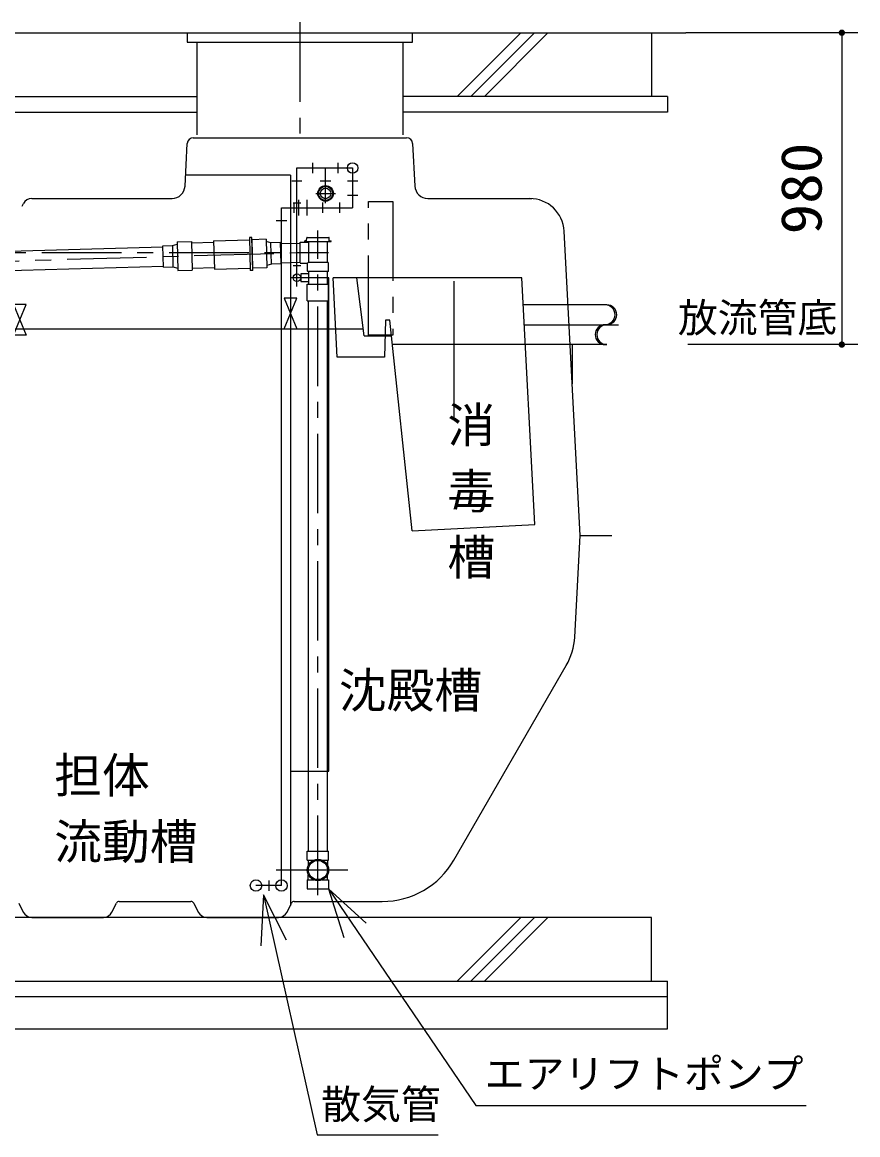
# Model space of a CAD drawing. Units: millimetres, scale not verified. Extents: x -14850 to 14850, y -10500 to 10500.
# Drawn here: x -7352 to -4726, y -6485 to -2989 of the extents above; entities that cross this region are included whole.
import ezdxf
from ezdxf.enums import TextEntityAlignment as Align

# ---------------------------------------------------------------- set-up
doc = ezdxf.new("R2010")
doc.units = ezdxf.units.MM
doc.header["$LTSCALE"] = 50
doc.linetypes.add('CHAIN1', pattern=[8, 5, -1, 1, -1])
doc.linetypes.add('LONG_DASHED1', pattern=[7, 6, -1])
doc.layers.add('0-0_躯体', color=3, linetype='Continuous', lineweight=25)
doc.layers.add('0-2_製作', color=5, linetype='Continuous', lineweight=25)
doc.styles.add('ＭＳ ゴシック', font='')
doc.styles.get('ＭＳ ゴシック').set_extended_font_data('MS Gothic')

msp = doc.modelspace()

# ---------------------------------------------------------------- linework, layer by layer
at = {"layer": '0-0_躯体', "linetype": 'CHAIN1'}
for p, q in [((-6478.98, -2989.47), (-6478.98, -3385.55)), ((-6398.48, -3558.41), (-6398.48, -3494.64)), ((-6428.85, -3527.32), (-6367.25, -3527.32)), ((-6263.5, -3972.32), (-6263.5, -3552.32)), ((-6422.48, -5732.51), (-6422.48, -3644.05)), ((-10009.61, -3814.99), (-6478.48, -3713.32)), ((-7689.99, -3713.32), (-6389.73, -3713.32)), ((-5773.89, -3939.82), (-5483.55, -3939.82)), ((-6186.59, -3972.32), (-6263.5, -3972.32)), ((-6520.69, -5653.32), (-6328.28, -5653.32))]:
    msp.add_line(p, q, dxfattribs=at)
at = {"layer": '0-0_躯体', "color": 2}
for p, q in [((-11127.17, -3022.32), (-5266.79, -3022.32)), ((-5784.44, -3022.32), (-5984.43, -3222.32)), ((-5942.01, -3222.32), (-5742.01, -3022.32)), ((-5699.58, -3022.32), (-5899.58, -3222.32)), ((-5373.98, -3022.32), (-5373.98, -3222.32)), ((-6802.98, -3052.32), (-6802.98, -3343.16)), ((-6154.98, -3343.16), (-6154.98, -3052.32)), ((-7441.48, -3222.32), (-6802.98, -3222.32)), ((-5323.98, -3222.32), (-6154.98, -3222.32)), ((-5323.98, -3222.32), (-5323.98, -3272.32)), ((-7441.48, -3272.32), (-6802.98, -3272.32)), ((-5323.98, -3272.32), (-6154.98, -3272.32)), ((-5784.44, -5802.32), (-5984.43, -6002.32)), ((-5942.01, -6002.32), (-5742.01, -5802.32)), ((-5699.58, -5802.32), (-5899.58, -6002.32)), ((-5373.98, -6002.32), (-5373.98, -5802.32)), ((-10623.98, -6002.32), (-5323.98, -6002.32)), ((-5323.98, -6152.32), (-5323.98, -6002.32)), ((-5323.98, -6052.32), (-10623.98, -6052.32)), ((-10623.98, -6152.32), (-5323.98, -6152.32))]:
    msp.add_line(p, q, dxfattribs=at)
at = {"layer": '0-0_躯体'}
for p, q in [((-6813.99, -3352.32), (-6143.97, -3352.32)), ((-6840, -3504.47), (-6832.97, -3370.33)), ((-6125, -3370.33), (-6117.97, -3504.47)), ((-6488.48, -3447.32), (-6313.48, -3447.32)), ((-6488.48, -3819.32), (-6488.48, -3447.32)), ((-6438.48, -3463.32), (-6438.48, -3431.32)), ((-6398.48, -3527.32), (-6398.48, -3447.32)), ((-6358.48, -3463.32), (-6358.48, -3431.32)), ((-6313.48, -3447.32), (-6313.48, -3572.32)), ((-6508.98, -3469.48), (-6838.16, -3469.48)), ((-6508.98, -3469.48), (-6508.98, -5764.68)), ((-6472.98, -3489.32), (-6503.98, -3489.32)), ((-6414.98, -3487.32), (-6381.98, -3487.32)), ((-6329.48, -3487.32), (-6297.48, -3487.32)), ((-7351.5, -3567.24), (-7347.56, -3559.35)), ((-7321.62, -3543.32), (-6880.94, -3543.32)), ((-6500.48, -3557.32), (-6476.49, -3557.32)), ((-6497.05, -3588.82), (-6497.05, -3555.82)), ((-6483.05, -3547.82), (-6483.05, -3596.82)), ((-6457.05, -3547.82), (-6457.05, -3596.82)), ((-6407.05, -3588.32), (-6407.05, -3556.32)), ((-6353.48, -3588.32), (-6353.48, -3556.32)), ((-6329.48, -3532.32), (-6297.48, -3532.32)), ((-6077.04, -3543.32), (-5749.91, -3543.32)), ((-6537.05, -5702.32), (-6537.05, -3572.32)), ((-6537.05, -3572.32), (-6313.48, -3572.32)), ((-6553.55, -3612.32), (-6520.55, -3612.32)), ((-6627.42, -3769.63), (-6630.42, -3665.67)), ((-6458.28, -3676.72), (-6457.74, -3666.47)), ((-6456.74, -3665.52), (-6388.22, -3665.52)), ((-6388.98, -3668.32), (-6388.93, -3668.38)), ((-6386.69, -3676.72), (-6387.23, -3666.47)), ((-5598.98, -4602.32), (-5649.12, -3645.67)), ((-6909.67, -3695.72), (-7630.87, -3716.49)), ((-6907.84, -3759.2), (-6909.77, -3692.22)), ((-6879.78, -3691.36), (-6877.85, -3758.33)), ((-6865.12, -3679.43), (-6820.14, -3678.14)), ((-6865.12, -3679.43), (-6862.53, -3769.4)), ((-6820.14, -3678.14), (-6817.55, -3768.1)), ((-6750.02, -3681.12), (-6819.99, -3683.14)), ((-6750.15, -3676.62), (-6637.7, -3673.39)), ((-6750.15, -3676.62), (-6747.59, -3765.59)), ((-6585.23, -3671.38), (-6630.22, -3672.67)), ((-6585.23, -3671.38), (-6582.64, -3761.34)), ((-6567.98, -3749.41), (-6569.91, -3682.44)), ((-6537.99, -3748.55), (-6539.92, -3681.58)), ((-6539.82, -3685.07), (-6478.48, -3683.31)), ((-6478.48, -3745.77), (-6478.48, -3680.87)), ((-6478.18, -3680.57), (-6452.98, -3680.57)), ((-6458.28, -3676.72), (-6464.11, -3676.72)), ((-6464.11, -3678.52), (-6464.11, -3676.72)), ((-6464.11, -3678.52), (-6380.86, -3678.52)), ((-6452.98, -3680.57), (-6452.98, -3678.52)), ((-6452.98, -3680.57), (-6450.98, -3682.82)), ((-6450.98, -3744.82), (-6450.98, -3682.82)), ((-6391.98, -3743.82), (-6391.98, -3678.52)), ((-6386.69, -3676.72), (-6380.86, -3676.72)), ((-6380.86, -3678.52), (-6380.86, -3676.72)), ((-7629.14, -3776.46), (-6907.94, -3755.7)), ((-6862.53, -3769.4), (-6817.55, -3768.1)), ((-6747.72, -3761.09), (-6817.69, -3763.1)), ((-6747.59, -3765.59), (-6635.14, -3762.35)), ((-6627.42, -3769.63), (-6634.92, -3769.85)), ((-6582.64, -3761.34), (-6627.63, -3762.63)), ((-6538.09, -3745.05), (-6478.48, -3743.33)), ((-6476.48, -3754.82), (-6500.48, -3754.82)), ((-6478.18, -3746.07), (-6455.23, -3746.07)), ((-6455.23, -3746.07), (-6452.87, -3744.82)), ((-6455.23, -3772.02), (-6455.23, -3746.07)), ((-6390.03, -3772.32), (-6454.93, -3772.32)), ((-6390.73, -3744.82), (-6452.87, -3744.82)), ((-6452.48, -3772.32), (-6452.48, -3812.32)), ((-6392.48, -3812.32), (-6392.48, -3772.32)), ((-6389.73, -3772.02), (-6389.73, -3745.82)), ((-6476.48, -3780.32), (-6476.48, -3804.32)), ((-6452.48, -3780.32), (-6476.48, -3780.32)), ((-6476.48, -3804.32), (-6452.48, -3804.32)), ((-5781.63, -3792.32), (-6374.63, -3792.32)), ((-6277.52, -3975.32), (-6299.99, -3792.32)), ((-5994.67, -4229.18), (-5994.67, -3803.38)), ((-6455.98, -3865.32), (-6455.98, -3812.32)), ((-6455.98, -3812.32), (-6388.98, -3812.32)), ((-6528.98, -3952.32), (-6488.98, -3856.32)), ((-6452.48, -5594.32), (-6452.48, -3865.32)), ((-6392.48, -5594.32), (-6392.48, -3865.32)), ((-5514.89, -3877.32), (-5777.17, -3877.32)), ((-6209.82, -3925.32), (-6212.88, -4042.32)), ((-6196, -3925.32), (-6209.82, -3925.32)), ((-6126.38, -4587.7), (-6196, -3925.32)), ((-10284.92, -3952.32), (-6280.35, -3952.32)), ((-6277.52, -3975.32), (-6190.75, -3975.32)), ((-5514.89, -4002.32), (-6187.91, -4002.32)), ((-5615.7, -4921.37), (-5598.98, -4602.32)), ((-5598.98, -4602.32), (-5498.98, -4602.32)), ((-5995.23, -5622.32), (-5642.22, -5010.9)), ((-6553.55, -5652.32), (-6520.55, -5652.32)), ((-6577.05, -5685.82), (-6577.05, -5718.82)), ((-6537.05, -5702.32), (-6617.05, -5702.32)), ((-6593.45, -5731.46), (-6425.26, -6485.25)), ((-6452.48, -5712.32), (-6392.48, -5712.32)), ((-6388.98, -5712.32), (-5926.22, -6393.19)), ((-7362.4, -5757.85), (-7348.45, -5785.74)), ((-7069.51, -5785.74), (-7055.57, -5757.85)), ((-7046.62, -5752.32), (-6821.34, -5752.32)), ((-6812.4, -5757.85), (-6798.45, -5785.74)), ((-6519.51, -5785.74), (-6505.57, -5757.85)), ((-6496.62, -5752.32), (-6220.39, -5752.32)), ((-7321.62, -5802.32), (-7096.34, -5802.32)), ((-6771.62, -5802.32), (-6546.34, -5802.32)), ((-5926.22, -6393.19), (-4888.83, -6393.19)), ((-6425.26, -6485.25), (-6044.69, -6485.25))]:
    msp.add_line(p, q, dxfattribs=at)
at = {"layer": '0-0_躯体', "linetype": 'LONG_DASHED1'}
for p, q in [((-6630.22, -3672.67), (-6627.63, -3762.63)), ((-5688.49, -3939.82), (-5478.31, -3939.82)), ((-5623.98, -4002.32), (-5623.98, -4125.29))]:
    msp.add_line(p, q, dxfattribs=at)
at = {"layer": '0-0_躯体', "color": 2}
for points in [[(-6832.98, -3022.32), (-6832.98, -3052.32), (-6124.98, -3052.32), (-6124.98, -3022.32)], [(-5373.98, -5802.32), (-10573.98, -5802.32), (-10573.98, -6002.32)]]:
    msp.add_lwpolyline(points, dxfattribs=at)
at = {"layer": '0-0_躯体', "linetype": 'CHAIN1'}
msp.add_lwpolyline([(-6263.5, -3552.32), (-6186.59, -3552.32), (-6186.59, -3972.32)], dxfattribs=at)
at = {"layer": '0-0_躯体'}
for points in [[(-6630.42, -3665.67), (-6637.91, -3665.89), (-6634.92, -3769.85)], [(-6909.77, -3692.22), (-6879.78, -3691.36), (-6864.9, -3686.93)], [(-6539.92, -3681.58), (-6569.91, -3682.44), (-6585.02, -3678.87)], [(-6907.84, -3759.2), (-6877.85, -3758.33), (-6862.74, -3761.9)], [(-6537.99, -3748.55), (-6567.98, -3749.41), (-6582.86, -3753.84)], [(-6508.98, -5342.32), (-6387.98, -5342.32), (-6387.98, -3792.32), (-6508.98, -3792.32)], [(-6212.88, -4042.32), (-6361.53, -4042.32), (-6374.63, -3792.32)], [(-6126.38, -4587.7), (-5741, -4567.5), (-5781.63, -3792.32)], [(-6455.98, -3865.32), (-6388.98, -3865.32), (-6388.98, -3812.32)], [(-6488.98, -3856.32), (-6528.98, -3856.32), (-6488.98, -3952.32)], [(-6521.26, -5874.26), (-6593.45, -5731.46), (-6602.33, -5891.22)], [(-6271.32, -5820.74), (-6388.98, -5712.32), (-6341.29, -5865.05)]]:
    msp.add_lwpolyline(points, dxfattribs=at)
msp.add_lwpolyline([(-7338.98, -3876.32), (-7378.98, -3876.32), (-7338.98, -3972.32), (-7378.98, -3972.32)], close=True, dxfattribs=at)
for centre, radius in [((-6313.48, -3447.32), 16.5), ((-6398.48, -3527.32), 24.5), ((-6398.48, -3527.32), 22), ((-6398.48, -3527.32), 16.5), ((-6488.48, -3792.32), 12), ((-6617.05, -5702.32), 18), ((-6537.05, -5702.32), 18)]:
    msp.add_circle(centre, radius, dxfattribs=at)
for centre, radius, start, end in [((-6813.99, -3371.32), 19, 90, 177), ((-6143.97, -3371.32), 19, 3, 90), ((-6880.94, -3502.32), 41, 270, 357), ((-6077.02, -3502.32), 41, 182.99998, 269.97807), ((-7321.62, -3572.32), 29, 90, 153.43494), ((-5756.97, -3651.32), 108, 3, 90), ((-6456.74, -3666.52), 1, 90, 177), ((-6388.22, -3666.52), 1, 3, 90), ((-6454.93, -3772.02), 0.3, 180, 270), ((-6390.98, -3743.82), 1, 180, 270), ((-6390.73, -3745.82), 1, 0, 90), ((-6390.03, -3772.02), 0.3, 270, 0), ((-5520.13, -3908.57), 31.25, 270, 90), ((-5514.89, -3908.57), 31.25, 270, 90), ((-5520.13, -3971.07), 31.25, 90, 270), ((-5514.89, -3971.07), 31.25, 90, 270), ((-5815.43, -4910.9), 200, 330, 357), ((-6220.39, -5492.32), 260, 270, 330), ((-7046.62, -5762.32), 10, 90, 153.43494), ((-6821.34, -5762.32), 10, 26.56505, 90), ((-6496.62, -5762.32), 10, 90, 153.43494), ((-7321.62, -5772.32), 30, 206.56503, 270), ((-7096.34, -5772.32), 30, 270, 333.43494), ((-6771.62, -5772.32), 30, 206.56503, 270), ((-6546.34, -5772.32), 30, 270, 333.43494)]:
    msp.add_arc(centre, radius, start, end, dxfattribs=at)
at = {"layer": '0-2_製作', "color": 2}
for p, q in [((-4726.28, -3022.32), (-5266.79, -3022.32)), ((-4776.28, -3022.32), (-4776.28, -4002.32)), ((-4726.28, -4002.32), (-5260.02, -4002.32))]:
    msp.add_line(p, q, dxfattribs=at)
at = {"layer": '0-2_製作', "color": 3}
for p, q in [((-6455.98, -5594.32), (-6452.66, -5594.32)), ((-6455.98, -5622.42), (-6455.98, -5594.32)), ((-6455.98, -5622.42), (-6435.42, -5622.42)), ((-6452.66, -5622.42), (-6452.66, -5638.76)), ((-6452.48, -5594.32), (-6388.98, -5594.32)), ((-6392.48, -5622.42), (-6392.48, -5638.41)), ((-6455.98, -5684.22), (-6455.98, -5712.32)), ((-6455.98, -5684.22), (-6435.42, -5684.22)), ((-6452.66, -5684.22), (-6452.66, -5667.88)), ((-6392.48, -5684.22), (-6392.48, -5668.23)), ((-6455.98, -5712.32), (-6452.66, -5712.32)), ((-6452.48, -5712.32), (-6388.98, -5712.32))]:
    msp.add_line(p, q, dxfattribs=at)
for points in [[(-6409.55, -5622.42), (-6388.98, -5622.42), (-6388.98, -5594.32)], [(-6409.55, -5684.22), (-6388.98, -5684.22), (-6388.98, -5712.32)]]:
    msp.add_lwpolyline(points, dxfattribs=at)
for radius in [33.5, 30]:
    msp.add_circle((-6422.48, -5653.32), radius, dxfattribs=at)
at = {"layer": '0-2_製作'}
for points in [[(-4786.26, -3021.69), (-4776.28, -3022.32), (-4786.28, -3022.32)], [(-4786.28, -3022.32), (-4781.64, -3030.76), (-4786.2, -3023.57)], [(-4786.28, -3022.32), (-4780.54, -3031.37), (-4781.64, -3030.76)], [(-4776.28, -3022.32), (-4780.54, -3031.37), (-4786.28, -3022.32)], [(-4786.1, -3020.45), (-4776.28, -3022.32), (-4786.26, -3021.69)], [(-4786.2, -3023.57), (-4782.65, -3030.03), (-4785.97, -3024.81)], [(-4786.2, -3023.57), (-4781.64, -3030.76), (-4782.65, -3030.03)], [(-4785.79, -3019.23), (-4776.28, -3022.32), (-4786.1, -3020.45)], [(-4785.97, -3024.81), (-4783.57, -3029.17), (-4785.58, -3026)], [(-4785.97, -3024.81), (-4782.65, -3030.03), (-4783.57, -3029.17)], [(-4785.33, -3018.06), (-4776.28, -3022.32), (-4785.79, -3019.23)], [(-4785.58, -3026), (-4784.37, -3028.2), (-4785.04, -3027.14)], [(-4785.58, -3026), (-4783.57, -3029.17), (-4784.37, -3028.2)], [(-4784.72, -3016.96), (-4776.28, -3022.32), (-4785.33, -3018.06)], [(-4783.99, -3015.95), (-4776.28, -3022.32), (-4784.72, -3016.96)], [(-4783.13, -3015.03), (-4776.28, -3022.32), (-4783.99, -3015.95)], [(-4782.16, -3014.23), (-4776.28, -3022.32), (-4783.13, -3015.03)], [(-4781.1, -3013.56), (-4776.28, -3022.32), (-4782.16, -3014.23)], [(-4781.1, -3013.56), (-4776.28, -3012.32), (-4776.28, -3022.32)], [(-4779.96, -3013.02), (-4776.28, -3012.32), (-4781.1, -3013.56)], [(-4776.28, -3022.32), (-4779.37, -3031.83), (-4780.54, -3031.37)], [(-4778.77, -3012.64), (-4776.28, -3012.32), (-4779.96, -3013.02)], [(-4776.28, -3022.32), (-4778.15, -3032.14), (-4779.37, -3031.83)], [(-4777.53, -3012.4), (-4776.28, -3012.32), (-4778.77, -3012.64)], [(-4776.28, -3022.32), (-4776.91, -3032.3), (-4778.15, -3032.14)], [(-4776.28, -3022.32), (-4776.28, -3032.32), (-4776.91, -3032.3)], [(-4776.28, -3012.32), (-4766.28, -3022.32), (-4776.28, -3022.32)], [(-4775.65, -3012.34), (-4766.28, -3022.32), (-4776.28, -3012.32)], [(-4776.28, -3022.32), (-4775.03, -3032.24), (-4776.28, -3032.32)], [(-4776.28, -3022.32), (-4773.79, -3032.01), (-4775.03, -3032.24)], [(-4776.28, -3022.32), (-4772.6, -3031.62), (-4773.79, -3032.01)], [(-4776.28, -3022.32), (-4771.46, -3031.08), (-4772.6, -3031.62)], [(-4776.28, -3022.32), (-4770.4, -3030.41), (-4771.46, -3031.08)], [(-4766.28, -3022.32), (-4770.4, -3030.41), (-4776.28, -3022.32)], [(-4774.41, -3012.5), (-4766.28, -3022.32), (-4775.65, -3012.34)], [(-4773.19, -3012.81), (-4766.28, -3022.32), (-4774.41, -3012.5)], [(-4772.02, -3013.27), (-4766.28, -3022.32), (-4773.19, -3012.81)], [(-4770.92, -3013.88), (-4766.28, -3022.32), (-4772.02, -3013.27)], [(-4770.92, -3013.88), (-4766.36, -3021.07), (-4766.28, -3022.32)], [(-4769.91, -3014.62), (-4766.36, -3021.07), (-4770.92, -3013.88)], [(-4766.28, -3022.32), (-4769.44, -3029.61), (-4770.4, -3030.41)], [(-4769.91, -3014.62), (-4766.59, -3019.83), (-4766.36, -3021.07)], [(-4768.99, -3015.48), (-4766.59, -3019.83), (-4769.91, -3014.62)], [(-4766.28, -3022.32), (-4768.58, -3028.7), (-4769.44, -3029.61)], [(-4768.99, -3015.48), (-4766.98, -3018.64), (-4766.59, -3019.83)], [(-4768.19, -3016.44), (-4766.98, -3018.64), (-4768.99, -3015.48)], [(-4766.28, -3022.32), (-4767.84, -3027.68), (-4768.58, -3028.7)], [(-4768.19, -3016.44), (-4767.52, -3017.5), (-4766.98, -3018.64)], [(-4766.28, -3022.32), (-4767.23, -3026.58), (-4767.84, -3027.68)], [(-4766.28, -3022.32), (-4766.77, -3025.41), (-4767.23, -3026.58)], [(-4766.28, -3022.32), (-4766.46, -3024.19), (-4766.77, -3025.41)], [(-4766.28, -3022.32), (-4766.3, -3022.95), (-4766.46, -3024.19)], [(-4786.26, -4001.69), (-4776.28, -4002.32), (-4786.28, -4002.32)], [(-4786.28, -4002.32), (-4778.15, -4012.14), (-4786.2, -4003.57)], [(-4786.28, -4002.32), (-4776.91, -4012.3), (-4778.15, -4012.14)], [(-4776.28, -4002.32), (-4776.91, -4012.3), (-4786.28, -4002.32)], [(-4786.1, -4000.45), (-4776.28, -4002.32), (-4786.26, -4001.69)], [(-4786.2, -4003.57), (-4779.37, -4011.83), (-4785.97, -4004.81)], [(-4786.2, -4003.57), (-4778.15, -4012.14), (-4779.37, -4011.83)], [(-4785.79, -3999.23), (-4776.28, -4002.32), (-4786.1, -4000.45)], [(-4785.97, -4004.81), (-4780.54, -4011.37), (-4785.58, -4006)], [(-4785.97, -4004.81), (-4779.37, -4011.83), (-4780.54, -4011.37)], [(-4785.33, -3998.06), (-4776.28, -4002.32), (-4785.79, -3999.23)], [(-4785.58, -4006), (-4781.64, -4010.76), (-4785.04, -4007.14)], [(-4785.58, -4006), (-4780.54, -4011.37), (-4781.64, -4010.76)], [(-4784.72, -3996.96), (-4776.28, -4002.32), (-4785.33, -3998.06)], [(-4785.04, -4007.14), (-4782.65, -4010.03), (-4784.37, -4008.2)], [(-4785.04, -4007.14), (-4781.64, -4010.76), (-4782.65, -4010.03)], [(-4783.99, -3995.95), (-4776.28, -4002.32), (-4784.72, -3996.96)], [(-4784.37, -4008.2), (-4782.65, -4010.03), (-4783.57, -4009.17)], [(-4783.13, -3995.03), (-4776.28, -4002.32), (-4783.99, -3995.95)], [(-4782.16, -3994.23), (-4776.28, -4002.32), (-4783.13, -3995.03)], [(-4782.16, -3994.23), (-4776.28, -3992.32), (-4776.28, -4002.32)], [(-4781.1, -3993.56), (-4776.28, -3992.32), (-4782.16, -3994.23)], [(-4779.96, -3993.02), (-4776.28, -3992.32), (-4781.1, -3993.56)], [(-4778.77, -3992.63), (-4776.28, -3992.32), (-4779.96, -3993.02)], [(-4777.53, -3992.4), (-4776.28, -3992.32), (-4778.77, -3992.63)], [(-4776.28, -4002.32), (-4776.28, -4012.32), (-4776.91, -4012.3)], [(-4776.28, -3992.32), (-4766.28, -4002.32), (-4776.28, -4002.32)], [(-4775.65, -3992.34), (-4766.28, -4002.32), (-4776.28, -3992.32)], [(-4776.28, -4002.32), (-4775.03, -4012.24), (-4776.28, -4012.32)], [(-4776.28, -4002.32), (-4773.79, -4012.01), (-4775.03, -4012.24)], [(-4776.28, -4002.32), (-4772.6, -4011.62), (-4773.79, -4012.01)], [(-4776.28, -4002.32), (-4771.46, -4011.08), (-4772.6, -4011.62)], [(-4776.28, -4002.32), (-4770.4, -4010.41), (-4771.46, -4011.08)], [(-4776.28, -4002.32), (-4769.44, -4009.61), (-4770.4, -4010.41)], [(-4766.28, -4002.32), (-4769.44, -4009.61), (-4776.28, -4002.32)], [(-4774.41, -3992.5), (-4766.28, -4002.32), (-4775.65, -3992.34)], [(-4774.41, -3992.5), (-4766.36, -4001.07), (-4766.28, -4002.32)], [(-4773.19, -3992.81), (-4766.36, -4001.07), (-4774.41, -3992.5)], [(-4773.19, -3992.81), (-4766.59, -3999.83), (-4766.36, -4001.07)], [(-4772.02, -3993.27), (-4766.59, -3999.83), (-4773.19, -3992.81)], [(-4772.02, -3993.27), (-4766.98, -3998.64), (-4766.59, -3999.83)], [(-4770.92, -3993.88), (-4766.98, -3998.64), (-4772.02, -3993.27)], [(-4770.92, -3993.88), (-4767.52, -3997.5), (-4766.98, -3998.64)], [(-4769.91, -3994.62), (-4767.52, -3997.5), (-4770.92, -3993.88)], [(-4769.91, -3994.62), (-4768.19, -3996.44), (-4767.52, -3997.5)], [(-4768.99, -3995.47), (-4768.19, -3996.44), (-4769.91, -3994.62)], [(-4766.28, -4002.32), (-4768.58, -4008.69), (-4769.44, -4009.61)], [(-4766.28, -4002.32), (-4767.84, -4007.68), (-4768.58, -4008.69)], [(-4766.28, -4002.32), (-4767.23, -4006.58), (-4767.84, -4007.68)], [(-4766.28, -4002.32), (-4766.77, -4005.41), (-4767.23, -4006.58)], [(-4766.28, -4002.32), (-4766.46, -4004.19), (-4766.77, -4005.41)], [(-4766.28, -4002.32), (-4766.3, -4002.95), (-4766.46, -4004.19)]]:
    msp.add_solid(points, dxfattribs=at)

# ---------------------------------------------------------------- texts
at = {"layer": '0-0_躯体', "color": 4, "style": 'ＭＳ ゴシック'}
for s, height, p in [('\u3000放流管底', 91.79, (-5416.6, -3991.28)), ('消', 110, (-6015.57, -4342.86)), ('毒', 110, (-6015.57, -4550.86)), ('槽', 110, (-6015.57, -4758.86)), ('沈殿槽', 110, (-6356.81, -5176.82)), ('担体', 110, (-7250.99, -5444.08)), ('流動槽', 110, (-7250.99, -5652.08)), ('\u3000エアリフトポンプ\u3000', 91.79, (-6023.59, -6367)), ('散気管', 91.79, (-6412.11, -6462.87))]:
    msp.add_text(s, height=height, dxfattribs=at).set_placement(p, align=Align.BOTTOM_LEFT)
at = {"layer": '0-2_製作', "color": 4, "style": 'ＭＳ ゴシック', "width": 1.1}
msp.add_text('980', height=128.4, rotation=90, dxfattribs=at).set_placement((-4801.28, -3656.07), align=Align.BOTTOM_LEFT)

doc.saveas('drawing.dxf')
